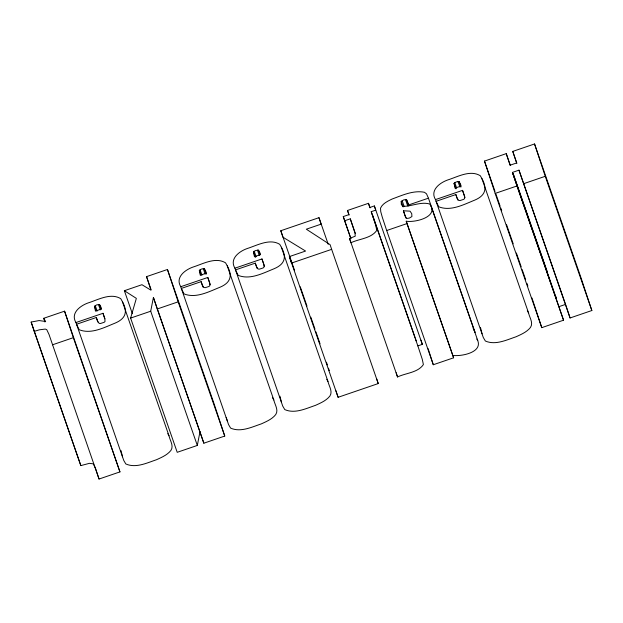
<?xml version="1.0" encoding="UTF-8"?>
<svg xmlns="http://www.w3.org/2000/svg" width="623" height="623" viewBox="0 0 623 623"><rect width="100%" height="100%" fill="white"/><g stroke="black" fill="none" stroke-linecap="round" stroke-linejoin="round"><path stroke-width="0.93" d="M124.374 290.715L136.351 298.37L130.612 318.088L177.212 452.314L197.312 445.437L150.711 311.22L153.406 297.436L203.853 443.202L224.755 436.053L214.055 403.704L167.455 269.486L146.553 276.635L151.015 290.225L141.943 284.703L124.374 290.715L132.356 313.696M197.312 445.437L200.006 431.653M94.517 306.282L96.643 304.888L99.501 304.476L100.926 307.046L101.572 308.985L95.467 311.072L94.517 306.282L96.113 310.877M199.329 270.444L201.455 269.05L204.313 268.638L205.738 271.207L206.384 273.147L200.279 275.234L199.329 270.444L200.918 275.039M253.491 251.918L255.617 250.524L258.475 250.111L259.9 252.689L260.546 254.62L254.441 256.707L253.491 251.918L255.407 257.439M454.058 183.333L456.184 181.939L459.05 181.527L460.475 184.097L461.113 186.036L455.008 188.123L454.058 183.333L455.974 188.855M401.22 201.439L403.681 199.897L406.492 199.524L408.836 204.874L428.445 198.169L426.498 193.823L424.45 192.273C413.322 190.085 402.341 195.287 392.116 199.025C387.724 201.182 382.608 203.448 380.505 208.168L380.754 211.672L382.288 217.217L386.688 230.526L433.289 364.743L453.622 357.797L406.235 221.212C415.074 222.738 439.425 216.929 429.706 204.025C420.977 201.393 411.725 206.454 402.77 206.369L401.313 204.414L401.22 201.439L403.136 206.953M344.651 220.768L343.265 216.578L348.903 214.647L347.517 210.473L368.473 203.308L369.852 207.482L374.353 205.94L375.739 210.138L371.238 211.68L375.692 225.144L376.783 230.362C371.176 238.554 359.307 238.702 350.936 242.752L349.526 238.477L355.242 236.187L354.978 233.025L350.29 218.844L344.651 220.768L350.718 238.235M318.976 217.676L321.118 224.148L306.321 229.202L330.089 244.652L331.646 249.348L291.502 263.077L289.36 256.598L305.574 251.053L282.943 237.199L280.802 230.728L318.976 217.676L328.235 244.333M565.256 303.471L518.975 170.165L512.456 172.392L563.55 320.199L541.776 327.651L495.168 193.426L484.476 161.084L506.25 153.632L510.401 165.586M506.25 153.632L510.081 165.204L516.599 162.977L512.768 151.405L534.55 143.96L581.15 278.177L591.85 310.527L570.068 317.971L518.975 170.165M43.672 318.306L64.574 311.165L119.943 471.899L99.041 479.04L48.976 334.349L46.733 329.637L45.277 329.076L39.265 329.832L34.234 331.389L31.15 322.06L39.132 320.557L45.65 321.515L43.672 318.306L44.949 321.982M75.944 322.55C70.259 313.182 80.165 305.737 88.155 302.918C98.154 299.78 110.692 292.53 120.745 298.674L122.381 301.579L168.989 435.796C169.915 440.43 174.043 445.795 170.92 450.413C167.283 455.016 161.684 457.36 156.49 459.727C146.919 462.928 135.798 468.418 125.807 463.948L123.759 460.452L75.944 322.55L102.997 313.299L104.913 318.82M180.748 286.712C175.071 277.344 184.976 269.899 192.966 267.08C202.966 263.934 215.503 256.692 225.557 262.836L227.193 265.741L273.801 399.958C274.72 404.592 278.855 409.957 275.732 414.568C272.095 419.178 266.496 421.522 261.294 423.889C251.731 427.09 240.61 432.572 230.619 428.11L228.571 424.606L180.748 286.712L207.809 277.461L210.364 284.812M234.918 268.194C229.233 258.825 239.139 251.381 247.129 248.561C257.128 245.415 269.673 238.165 279.719 244.317L281.362 247.214L327.963 381.44C328.889 386.065 333.017 391.439 329.894 396.049C326.257 400.651 320.658 402.995 315.464 405.363C305.893 408.571 294.772 414.054 284.781 409.591L282.733 406.087L234.918 268.194L261.971 258.942L264.526 266.294M435.485 199.609C429.8 190.241 439.706 182.796 447.696 179.977C457.695 176.831 470.24 169.581 480.294 175.733L481.929 178.63L528.53 312.855C529.457 317.481 533.592 322.846 530.461 327.464C526.824 332.067 521.225 334.411 516.031 336.778C506.46 339.987 495.34 345.469 485.356 341.007L483.3 337.502L435.485 199.609L462.539 190.358L465.093 197.709M97.92 322.091L96.324 317.496L76.512 324.272L79.207 329.731C91.145 334.535 104.127 327.511 115.162 323.088C125.706 318.641 128.05 311.741 122.381 301.579M203.051 287.172L201.136 281.658L181.316 288.433L184.019 293.892C195.949 298.697 208.939 291.665 219.966 287.242C230.518 282.803 232.862 275.896 227.193 265.741M257.213 268.653L255.298 263.132L235.486 269.907L238.181 275.366C250.119 280.171 263.101 273.147 274.136 268.723C284.68 264.277 287.024 257.377 281.362 247.214M457.78 200.061L455.865 194.547L436.053 201.322L438.748 206.781C450.686 211.586 463.668 204.562 474.703 200.139C485.247 195.692 487.591 188.792 481.929 178.63M52.441 344.823L73.343 337.674L64.574 311.165M130.612 318.088L150.711 311.22M203.853 443.202L157.253 308.985L178.155 301.836L167.455 269.486M386.688 230.526L407.021 223.571L406.235 221.212M495.168 193.426L516.95 185.981L512.456 172.392M523.468 183.754L545.25 176.301L534.55 143.96M349.526 238.477L397.544 376.97C405.908 372.928 417.784 372.772 423.391 364.587L422.293 359.362L417.846 345.897L422.339 344.355L420.953 340.166M559.057 306.617L565.575 304.39L570.068 317.971M289.36 256.598L338.102 397.295L378.247 383.566L376.689 378.87M34.234 331.389L80.834 465.607L89.471 463.325L93.333 463.862L95.584 468.574L99.041 479.04M403.416 210.769L410.02 211.158L411.741 213.642L411.92 216.539L409.35 218.081L406.632 218.486L405.223 216.228L403.416 210.769L405.97 218.128M452.835 355.429C461.098 356.566 482.552 352.618 477.74 340.54L431.139 206.314M476.782 339.005L477.74 340.54M527.299 310.675L528.53 312.855M326.732 379.259L327.963 381.44M272.57 397.786L273.801 399.958M167.758 433.624L168.989 435.796M473.098 328.041L475.045 332.386L428.445 198.169M545.25 176.301L591.85 310.527M512.768 151.405L516.919 163.358M513.274 173.856L547.111 271.309M512.947 173.474L556.362 298.503M516.95 185.981L563.55 320.199M484.476 161.084L495.005 191.417M495.963 194.174L500.113 206.127M500.752 207.965L501.71 210.722M506.499 224.514L513.196 243.819M516.389 253.016L521.178 266.8M522.136 269.564L525.648 279.672M526.926 283.348L527.883 286.113M459.05 181.527L460.958 187.048M457.991 181.464L459.906 186.986M454.774 182.594L456.69 188.107M406.492 199.524L408.727 205.956M405.441 199.438L407.676 205.878M402.131 200.598L404.047 206.112M407.021 223.571L453.622 357.797M374.353 205.94L422.339 344.355M368.473 203.308L370.07 207.903M372.305 214.335L415.074 337.526M371.238 211.68L417.846 345.897M347.517 210.473L349.114 215.067M350.29 218.844L355.398 233.555M343.265 216.578L350.92 238.64M331.646 249.348L378.247 383.566M280.802 230.728L294.523 270.257M300.27 286.806L306.975 306.111M310.807 317.146L314.958 329.092M315.916 331.857L320.058 343.803M326.444 362.189L327.402 364.946M258.475 250.111L260.071 254.714M257.424 250.049L259.339 255.57M254.207 251.178L256.123 256.692M204.313 268.638L206.229 274.151M203.254 268.575L205.169 274.089M200.045 269.697L201.961 275.21M178.155 301.836L224.755 436.053M146.553 276.635L151.023 289.508M99.501 304.476L101.097 309.07M98.442 304.413L100.358 309.927M95.233 305.535L97.149 311.056M73.343 337.674L119.943 471.899M31.15 322.06L80.834 465.607M153.406 297.436L157.253 308.985M555.506 295.863L556.386 298.534M531.964 297.996L541.776 327.651M462.539 190.358L464.439 196.089L464.532 198.636L463.676 199.36L460.07 200.544L458.707 200.435L457.025 198.044L455.865 194.547M482.085 333.827L480.504 327.597M433.289 364.743L428.118 348.662M415.346 338.359L416.18 340.867M396.127 372.694L397.544 376.97M328.477 368.185L329.279 370.615M335.961 390.823L338.102 397.295M261.971 258.942L263.872 264.674L263.965 267.22L263.108 267.945L259.503 269.128L258.14 269.027L256.458 266.628L255.298 263.132M281.518 402.411L279.937 396.181M207.809 277.461L209.702 283.192L209.795 285.739L208.946 286.471L205.341 287.655L203.97 287.546L202.288 285.155L201.136 281.658M226.188 417.418L227.356 420.93M102.997 313.299L104.89 319.038L104.991 321.585L104.134 322.309L100.529 323.493L99.166 323.384L97.476 320.993L96.324 317.496M122.544 456.776L120.963 450.538"/></g></svg>
